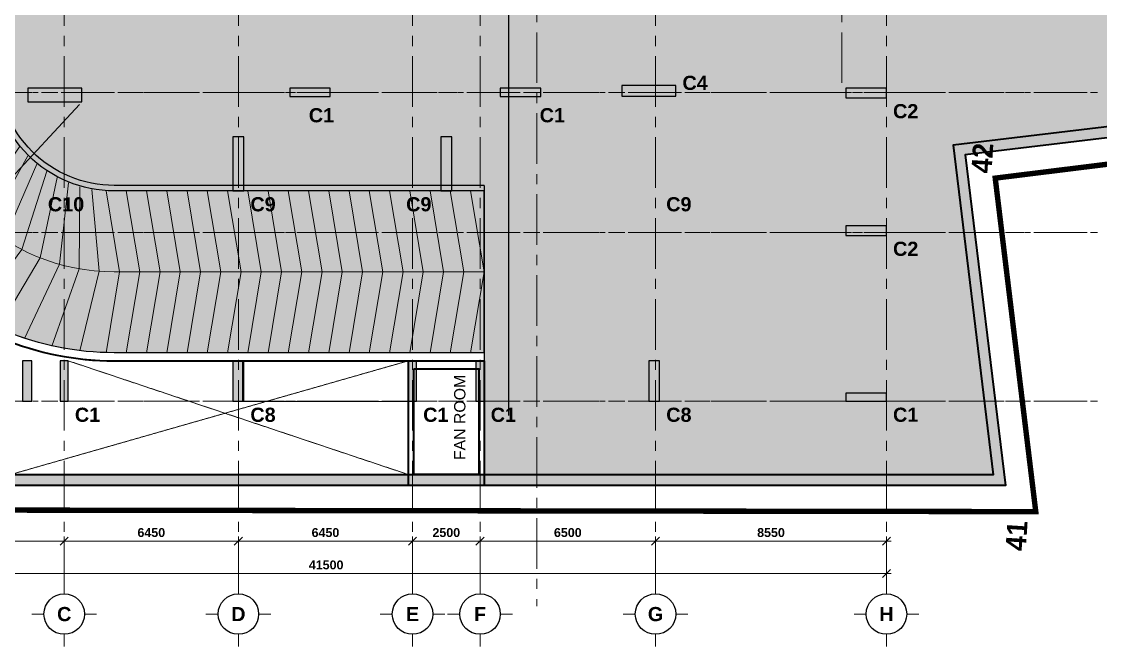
# Model space of a CAD drawing. Header units: millimetres. Extents: x -100356 to 314685, y 446 to 1273965.
# Drawn here: x 49712 to 89666, y 379976 to 403133 of the extents above; entities that cross this region are included whole.
import ezdxf
from ezdxf.enums import TextEntityAlignment as Align
from ezdxf.xclip import XClip

# ---------------------------------------------------------------- set-up
doc = ezdxf.new("R2010")
doc.units = ezdxf.units.MM
doc.header["$XCLIPFRAME"] = 2
for name, pattern in [('20180221 BF$0$b1$0$Kume - Key Plan Boundary', [16, 8, -2, 4, -2]), ('20180221 BF$0$Core - tb$0$HIDDEN', [0.375, 0.25, -0.125]), ('20180221 BF$0$DASHDOT', [1, 0.5, -0.25, 0, -0.25]), ('20180221 BF$0$HIDDEN', [0.375, 0.25, -0.125]), ('20180330-Ascent Plaza-TP-Ban ve so bo$0$20180221 BF$0$b1$0$Core - tb$0$HIDDEN', [0.375, 0.25, -0.125]), ('CENTER', [2, 1.25, -0.25, 0.25, -0.25]), ('gf$0$CENTER2', [28.575, 19.05, -3.175, 3.175, -3.175]), ('gf$0$Kume - Grid Line', [10.5, 6, -1.25, 2, -1.25])]:
    doc.linetypes.add(name, pattern=pattern)
doc.layers.get('DEFPOINTS').update_dxf_attribs({"lineweight": 13})
for name, color, linetype in [('20180221 BF$0$10', 1, 'Continuous'), ('20180221 BF$0$sohieu_diem', 2, 'Continuous'), ('20180221 BF$0$TREE', 99, 'Continuous'), ('NAM', 3, 'Continuous'), ('STR', 7, 'Continuous')]:
    doc.layers.add(name, color=color, linetype=linetype)
for name, color, linetype, lineweight in [('20180221 BF$0$@ color hatch', 7, 'Continuous', 13), ('20180221 BF$0$b1$0$A-_ANOT----_A', 7, 'Continuous', 5), ('20180221 BF$0$b1$0$A-_DETA----_ED', 7, 'Continuous', 9), ('20180221 BF$0$b1$0$A-_WALL----_H', 1, 'Continuous', 18), ('20180221 BF$0$b1$0$C-_SITEBNRY_E', 1, '20180221 BF$0$b1$0$Kume - Key Plan Boundary', 100), ('20180221 BF$0$b1$0$Core - tb$0$A.Concrete', 7, 'Continuous', 35), ('20180221 BF$0$b1$0$Core - tb$0$Hatch-wall', 251, 'Continuous', 5), ('20180221 BF$0$setback', 1, 'Continuous', 13), ('20180221 BF$0$TUONG 2', 2, 'Continuous', 25), ('20180330-Ascent Plaza-TP-Ban ve so bo$0$20180221 BF$0$b1$0$Core - tb$0$A.Thin', 8, 'Continuous', 13), ('20180330-Ascent Plaza-TP-Ban ve so bo$0$20180221 BF$0$Core - tb$0$A.Wall', 2, 'Continuous', 35), ('20180330-Ascent Plaza-TP-Ban ve so bo$0$20180221 BF$0$TEXT', 6, 'Continuous', 20), ('A.Concrete', 7, 'Continuous', 25), ('gf$0$A.Axis', 251, 'gf$0$CENTER2', 13), ('LC.HA', 250, 'Continuous', 9), ('LDIM OUT', 250, 'Continuous', 13), ('LGI', 250, 'CENTER', 9), ('luoicot', 30, 'Continuous', 13), ('TEXT', 6, 'Continuous', 20), ('Text 35', 250, 'Continuous', 15), ('TXT', 1, 'Continuous', 25)]:
    doc.layers.add(name, color=color, linetype=linetype, lineweight=lineweight)
doc.styles.add('20180221 BF$0$VAPTIMN', font='VNI-Aptima-Bold.TTF')
doc.styles.add('20180330-Ascent Plaza-TP-Ban ve so bo$0$20180221 BF$0$VnArial', font='Font - TrueType - Arial.ttf')
doc.styles.add('ARIAL', font='Font - TrueType - Arial Bold.ttf')
doc.dimstyles.new('TL 150 OUT', dxfattribs={"dimscale": 150, "dimtxt": 2.2, "dimasz": 2, "dimexe": 1.2, "dimexo": 1.5, "dimgap": 1, "dimtad": 1, "dimdec": 0, "dimdsep": 46, "dimtxsty": 'ARIAL', "dimblk": 'OBLIQUE', "dimcen": 2, "dimdle": 1.2, "dimclrd": 256, "dimclre": 256, "dimclrt": 4, "dimaunit": 1, "dimadec": 0, "dimazin": 0, "dimtfac": 1, "dimtdec": 0, "dimtix": 1, "dimtmove": 2, "dimatfit": 3, "dimfxl": 1, "dimtolj": 1, "dimtzin": 0, "dimarcsym": 0})

# ---------------------------------------------------------------- blocks, each defined once
blk = doc.blocks.new('20180221 BF$0$b1$0$Family - ___-1748564-1st Basement')
at = {"layer": '20180221 BF$0$b1$0$C-_SITEBNRY_E', "lineweight": 18}
for p, q in [((112405, 50879), (61188, 50955)), ((61188, 50955), (62689, 38597)), ((62689, 38597), (26483, 34106))]:
    blk.add_line(p, q, dxfattribs=at)
blk = doc.blocks.new('20180221 BF$0$b1$0$KUME - Cut Mark Symbol - Cut Mark-1823924-1st Basement')
at = {"layer": '20180221 BF$0$b1$0$A-_ANOT----_A'}
for p, q in [((-1.83, 0), (-0.91, 1.98)), ((0.92, -1.95), (-0.91, 1.98)), ((-15, 0), (-1.83, 0)), ((1.83, 0), (15, 0)), ((1.83, 0), (0.92, -1.95))]:
    blk.add_line(p, q, dxfattribs=at)
blk = doc.blocks.new('20180221 BF$0$hientrang')
at = {"layer": '20180221 BF$0$10', "color": 1, "linetype": 'Continuous'}
for p, q in [((-113704, 94445, 0), (-110540, 43326, 0)), ((-110540, 43326, 0), (-98301, 45606, 0)), ((-98301, 45606, 0), (-91530, 9756, 0))]:
    blk.add_line(p, q, dxfattribs=at)
at = {"layer": '20180221 BF$0$10', "color": 1}
for p, q in [((-113704, 94445, 0), (-110540, 43326, 0)), ((-110540, 43326, 0), (-98301, 45606, 0)), ((-98301, 45606, 0), (-91530, 9756, 0))]:
    blk.add_line(p, q, dxfattribs=at)
at = {"layer": '20180221 BF$0$setback', "color": 1, "linetype": '20180221 BF$0$DASHDOT', "ltscale": 200, "const_width": 200, "elevation": 0}
blk.add_lwpolyline([(-64687, 107633), (-71608, 106512), (-73129, 105984), (-73130, 105414), (-77140, 104869), (-77250, 105249), (-77680, 105219), (-77900, 105350), (-82200, 105085), (-86230, 104910), (-87270, 104902), (-90121, 104815), (-91714, 102077), (-92674, 102048), (-92312, 95898), (-95312, 95702), (-99272, 95417), (-103263, 95232), (-108843, 94729), (-111844, 94613), (-113704, 94445), (-110540, 43326), (-98301, 45606), (-91530, 9756)], dxfattribs=at)
at = {"layer": '20180221 BF$0$sohieu_diem', "color": 3, "const_width": 93.8, "elevation": 0}
for points in [[(-98348, 45606, 1), (-98254, 45606, 1)], [(-110586, 43326, 1), (-110493, 43326, 1)]]:
    blk.add_lwpolyline(points, format="xyb", close=True, dxfattribs=at)
at = {"layer": '20180221 BF$0$sohieu_diem', "color": 3, "style": '20180221 BF$0$VAPTIMN'}
for s, p in [('42', (-98151, 45756, 0)), ('41', (-112038, 43605, 0))]:
    blk.add_text(s, height=750, rotation=359.9273, dxfattribs=at).set_placement(p)
blk = doc.blocks.new('SECTION SYMBOL 2')
at = {"layer": 'TXT', "linetype": '20180221 BF$0$Core - tb$0$HIDDEN', "ltscale": 300, "const_width": 50}
blk.add_lwpolyline([(-1200, -31832), (-1200, 11798)], dxfattribs=at)
blk = doc.blocks.new('_Oblique')
at = {"color": 0, "linetype": 'ByBlock', "lineweight": -2}
blk.add_line((-0.5, -0.5), (0.5, 0.5), dxfattribs=at)
blk = doc.blocks.new('*D500')
at = {"layer": 'DEFPOINTS', "color": 0, "ltscale": 1000, "transparency": 16777216}
for p in [(-49500, 49084), (-40950, 49084), (-40950, 47584)]:
    blk.add_point(p, dxfattribs=at)
at = {"layer": 'LDIM OUT', "lineweight": -2, "ltscale": 1000, "transparency": 16777216}
for p, q in [((-49500, 48859), (-49500, 47404)), ((-40950, 48859), (-40950, 47404)), ((-49680, 47584), (-40770, 47584))]:
    blk.add_line(p, q, dxfattribs=at)
at = {"layer": 'LDIM OUT', "lineweight": -2, "ltscale": 1000, "transparency": 16777216, "xscale": 300, "yscale": 300, "zscale": 300, "rotation": 180}
blk.add_blockref('_Oblique', (-49500, 47584), dxfattribs=at)
at = {"layer": 'LDIM OUT', "lineweight": -2, "ltscale": 1000, "transparency": 16777216, "xscale": 300, "yscale": 300, "zscale": 300}
blk.add_blockref('_Oblique', (-40950, 47584), dxfattribs=at)
at = {"layer": 'LDIM OUT', "color": 4, "ltscale": 1000, "transparency": 16777216, "insert": (-45225, 47266), "char_height": 330, "attachment_point": 5, "rotation": 180, "style": 'ARIAL'}
blk.add_mtext('\\A1;8550', dxfattribs=at)
blk = doc.blocks.new('*D501')
at = {"layer": 'DEFPOINTS', "color": 0, "ltscale": 1000, "transparency": 16777216}
for p in [(-40950, 49084), (-34450, 49084), (-34450, 47584)]:
    blk.add_point(p, dxfattribs=at)
at = {"layer": 'LDIM OUT', "lineweight": -2, "ltscale": 1000, "transparency": 16777216}
for p, q in [((-40950, 48859), (-40950, 47404)), ((-34450, 48859), (-34450, 47404)), ((-41130, 47584), (-34270, 47584))]:
    blk.add_line(p, q, dxfattribs=at)
at = {"layer": 'LDIM OUT', "lineweight": -2, "ltscale": 1000, "transparency": 16777216, "xscale": 300, "yscale": 300, "zscale": 300, "rotation": 180}
blk.add_blockref('_Oblique', (-40950, 47584), dxfattribs=at)
at = {"layer": 'LDIM OUT', "lineweight": -2, "ltscale": 1000, "transparency": 16777216, "xscale": 300, "yscale": 300, "zscale": 300}
blk.add_blockref('_Oblique', (-34450, 47584), dxfattribs=at)
at = {"layer": 'LDIM OUT', "color": 4, "ltscale": 1000, "transparency": 16777216, "insert": (-37700, 47266), "char_height": 330, "attachment_point": 5, "rotation": 180, "style": 'ARIAL'}
blk.add_mtext('\\A1;6500', dxfattribs=at)
blk = doc.blocks.new('*D502')
at = {"layer": 'DEFPOINTS', "color": 0, "ltscale": 1000, "transparency": 16777216}
for p in [(-34450, 49084), (-31950, 49084), (-31950, 47584)]:
    blk.add_point(p, dxfattribs=at)
at = {"layer": 'LDIM OUT', "lineweight": -2, "ltscale": 1000, "transparency": 16777216}
for p, q in [((-34450, 48859), (-34450, 47404)), ((-31950, 48859), (-31950, 47404)), ((-34630, 47584), (-31770, 47584))]:
    blk.add_line(p, q, dxfattribs=at)
at = {"layer": 'LDIM OUT', "lineweight": -2, "ltscale": 1000, "transparency": 16777216, "xscale": 300, "yscale": 300, "zscale": 300, "rotation": 180}
blk.add_blockref('_Oblique', (-34450, 47584), dxfattribs=at)
at = {"layer": 'LDIM OUT', "lineweight": -2, "ltscale": 1000, "transparency": 16777216, "xscale": 300, "yscale": 300, "zscale": 300}
blk.add_blockref('_Oblique', (-31950, 47584), dxfattribs=at)
at = {"layer": 'LDIM OUT', "color": 4, "ltscale": 1000, "transparency": 16777216, "insert": (-33200, 47266), "char_height": 330, "attachment_point": 5, "rotation": 180, "style": 'ARIAL'}
blk.add_mtext('\\A1;2500', dxfattribs=at)
blk = doc.blocks.new('*D503')
at = {"layer": 'DEFPOINTS', "color": 0, "ltscale": 1000, "transparency": 16777216}
for p in [(-31950, 49084), (-25500, 49084), (-25500, 47584)]:
    blk.add_point(p, dxfattribs=at)
at = {"layer": 'LDIM OUT', "lineweight": -2, "ltscale": 1000, "transparency": 16777216}
for p, q in [((-31950, 48859), (-31950, 47404)), ((-25500, 48859), (-25500, 47404)), ((-32130, 47584), (-25320, 47584))]:
    blk.add_line(p, q, dxfattribs=at)
at = {"layer": 'LDIM OUT', "lineweight": -2, "ltscale": 1000, "transparency": 16777216, "xscale": 300, "yscale": 300, "zscale": 300, "rotation": 180}
blk.add_blockref('_Oblique', (-31950, 47584), dxfattribs=at)
at = {"layer": 'LDIM OUT', "lineweight": -2, "ltscale": 1000, "transparency": 16777216, "xscale": 300, "yscale": 300, "zscale": 300}
blk.add_blockref('_Oblique', (-25500, 47584), dxfattribs=at)
at = {"layer": 'LDIM OUT', "color": 4, "ltscale": 1000, "transparency": 16777216, "insert": (-28725, 47266), "char_height": 330, "attachment_point": 5, "rotation": 180, "style": 'ARIAL'}
blk.add_mtext('\\A1;6450', dxfattribs=at)
blk = doc.blocks.new('*D504')
at = {"layer": 'DEFPOINTS', "color": 0, "ltscale": 1000, "transparency": 16777216}
for p in [(-25500, 49084), (-19050, 49084), (-19050, 47584)]:
    blk.add_point(p, dxfattribs=at)
at = {"layer": 'LDIM OUT', "lineweight": -2, "ltscale": 1000, "transparency": 16777216}
for p, q in [((-25500, 48859), (-25500, 47404)), ((-19050, 48859), (-19050, 47404)), ((-25680, 47584), (-18870, 47584))]:
    blk.add_line(p, q, dxfattribs=at)
at = {"layer": 'LDIM OUT', "lineweight": -2, "ltscale": 1000, "transparency": 16777216, "xscale": 300, "yscale": 300, "zscale": 300, "rotation": 180}
blk.add_blockref('_Oblique', (-25500, 47584), dxfattribs=at)
at = {"layer": 'LDIM OUT', "lineweight": -2, "ltscale": 1000, "transparency": 16777216, "xscale": 300, "yscale": 300, "zscale": 300}
blk.add_blockref('_Oblique', (-19050, 47584), dxfattribs=at)
at = {"layer": 'LDIM OUT', "color": 4, "ltscale": 1000, "transparency": 16777216, "insert": (-22275, 47266), "char_height": 330, "attachment_point": 5, "rotation": 180, "style": 'ARIAL'}
blk.add_mtext('\\A1;6450', dxfattribs=at)
blk = doc.blocks.new('*D505')
at = {"layer": 'DEFPOINTS', "color": 0, "ltscale": 1000, "transparency": 16777216}
for p in [(-19050, 49084), (-13750, 49084), (-13750, 47584)]:
    blk.add_point(p, dxfattribs=at)
at = {"layer": 'LDIM OUT', "lineweight": -2, "ltscale": 1000, "transparency": 16777216}
for p, q in [((-19050, 48859), (-19050, 47404)), ((-13750, 48859), (-13750, 47404)), ((-19230, 47584), (-13570, 47584))]:
    blk.add_line(p, q, dxfattribs=at)
at = {"layer": 'LDIM OUT', "lineweight": -2, "ltscale": 1000, "transparency": 16777216, "xscale": 300, "yscale": 300, "zscale": 300, "rotation": 180}
blk.add_blockref('_Oblique', (-19050, 47584), dxfattribs=at)
at = {"layer": 'LDIM OUT', "lineweight": -2, "ltscale": 1000, "transparency": 16777216, "xscale": 300, "yscale": 300, "zscale": 300}
blk.add_blockref('_Oblique', (-13750, 47584), dxfattribs=at)
at = {"layer": 'LDIM OUT', "color": 4, "ltscale": 1000, "transparency": 16777216, "insert": (-16400, 47265), "char_height": 330, "attachment_point": 5, "rotation": 180, "style": 'ARIAL'}
blk.add_mtext('\\A1;5300', dxfattribs=at)
blk = doc.blocks.new('BLOCK TRUC')
for p, q in [((0, 500), (0, 800)), ((500, 0), (800, 0)), ((-800, 0), (-500, 0)), ((0, -800), (0, -500))]:
    blk.add_line(p, q)
at = {"lineweight": 25}
blk.add_circle((0, 0), 500, dxfattribs=at)
at = {"style": 'ARIAL'}
blk.add_attdef('1-2', text='', height=350, rotation=0, dxfattribs=at).set_placement((0, 0), align=Align.MIDDLE_CENTER)
blk = doc.blocks.new('*D508')
at = {"layer": 'DEFPOINTS', "color": 0, "ltscale": 1000, "transparency": 16777216}
for p in [(-49500, 49084), (-8000, 48784), (-8000, 47404)]:
    blk.add_point(p, dxfattribs=at)
at = {"layer": 'LDIM OUT', "lineweight": -2, "ltscale": 1000, "transparency": 16777216}
for p, q in [((-49680, 48784), (-7820, 48784)), ((-49500, 48859), (-49500, 48604)), ((-8000, 47629), (-8000, 48964))]:
    blk.add_line(p, q, dxfattribs=at)
at = {"layer": 'LDIM OUT', "lineweight": -2, "ltscale": 1000, "transparency": 16777216, "xscale": 300, "yscale": 300, "zscale": 300, "rotation": 180}
blk.add_blockref('_Oblique', (-49500, 48784), dxfattribs=at)
at = {"layer": 'LDIM OUT', "lineweight": -2, "ltscale": 1000, "transparency": 16777216, "xscale": 300, "yscale": 300, "zscale": 300}
blk.add_blockref('_Oblique', (-8000, 48784), dxfattribs=at)
at = {"layer": 'LDIM OUT', "color": 4, "ltscale": 1000, "transparency": 16777216, "insert": (-28750, 48466), "char_height": 330, "attachment_point": 5, "rotation": 180, "style": 'ARIAL'}
blk.add_mtext('\\A1;41500', dxfattribs=at)
blk = doc.blocks.new('*U573')
at = {"layer": '20180221 BF$0$b1$0$A-_DETA----_ED', "elevation": 0}
blk.add_lwpolyline([(500, -3000), (0, 0), (500, 3000)], dxfattribs=at)
blk = doc.blocks.new('*U574')
at = {"layer": '20180221 BF$0$TUONG 2', "color": 0, "linetype": 'ByBlock', "lineweight": -2}
for p, rotation in [((-23301, -15980, 0), 90.00000000000121), ((-23301, -16730, 0), 90.00000000000121), ((-23301, -17480, 0), 90.00000000000121), ((-23301, -18230, 0), 90.00000000000121), ((-23301, -18980, 0), 90.00000000000121), ((-23265, -19729, 0), 95.575925440273), ((-23155, -20470, 0), 101.3055033915811), ((-22972, -21197, 0), 107.0350813428893), ((-22716, -21902, 0), 112.7646592941976), ((-22392, -22578, 0), 118.4942372455057), ((-22002, -23218, 0), 124.2238151968139), ((-21550, -23816, 0), 129.9533931481221), ((-21040, -24366, 0), 135.6829710994303), ((-20479, -24863, 0), 141.4125490507385), ((-19870, -25300, 0), 147.1421270020466), ((-19221, -25675, 0), 152.8717049533548), ((-18537, -25983, 0), 158.6012829046629), ((-17826, -26221, 0), 164.3308608559709), ((-17095, -26388, 0), 170.060438807279), ((-16351, -26480, 0), 175.7900167585872), ((-15602, -26500, 0), 180), ((-14852, -26500, 0), 180), ((-14102, -26500, 0), 180), ((-13352, -26500, 0), 180), ((-12602, -26500, 0), 180), ((-11852, -26500, 0), 180), ((-11102, -26500, 0), 180), ((-10352, -26500, 0), 180), ((-9602, -26500, 0), 180), ((-8852, -26500, 0), 180), ((-8102, -26500, 0), 180), ((-7352, -26500, 0), 180), ((-6602, -26500, 0), 180), ((-5852, -26500, 0), 180), ((-5102, -26500, 0), 180), ((-4352, -26500, 0), 180), ((-3602, -26500, 0), 180), ((-2852, -26500, 0), 180), ((-2102, -26500, 0), 180)]:
    blk.add_blockref('*U573', p, dxfattribs=dict(at, rotation=rotation))
blk = doc.blocks.new('ramp')
at = {"layer": '20180221 BF$0$b1$0$A-_DETA----_ED', "elevation": 0}
blk.add_lwpolyline([(-2102, -26500), (-15801, -26500, -0.414214), (-23301, -19000), (-23301, -15277)], format="xyb", dxfattribs=at)
at = {"layer": '20180221 BF$0$TUONG 2', "ltscale": 0.5, "elevation": 0}
for points in [[(-26601, -15266), (-20101, -15266)], [(-2102, -23300), (-2100, -29800)]]:
    blk.add_lwpolyline(points, dxfattribs=at)
for points in [[(-2102, -29500), (-15801, -29500, -0.414214), (-26301, -19000), (-26301, -15266)], [(-2102, -23500), (-15801, -23500, -0.414214), (-20301, -19000), (-20301, -15277)], [(-2102, -23300), (-15801, -23300, -0.414214), (-20101, -19000), (-20101, -15277)]]:
    blk.add_lwpolyline(points, format="xyb", dxfattribs=at)
at = {"layer": '20180221 BF$0$TUONG 2'}
blk.add_blockref('*U574', (0, 0), dxfattribs=at)
blk = doc.blocks.new('X-GRID')
at = {"layer": 'LGI', "ltscale": 1500}
for p, q in [((-36550, -7272.6), (-36550, 49990.7)), ((-49500, 49486.8), (-49500, -7272.6)), ((-40950, 49486.8), (-40950, -7272.6)), ((-34450, 49486.8), (-34450, -7272.6)), ((-31950, 49486.8), (-31950, -7272.6)), ((-25500, 49486.8), (-25500, -7272.6)), ((-19050, 49486.8), (-19050, -7272.6)), ((5008.8, 42400), (-57318.6, 42400)), ((5008.8, 36150), (-57318.6, 36150)), ((5008.8, 30950), (-57318.6, 30950)), ((-47850, -7272.6), (-47850, 30850))]:
    blk.add_line(p, q, dxfattribs=at)
at = {"xscale": 1.5, "yscale": 1.5, "zscale": 1.5, "rotation": 180}
for p, values in [((-49500, 50284), {'1-2': 'H'}), ((-40950, 50284), {'1-2': 'G'}), ((-34450, 50284), {'1-2': 'F'}), ((-31950, 50284), {'1-2': 'E'}), ((-25500, 50284), {'1-2': 'D'}), ((-19050, 50284), {'1-2': 'C'})]:
    blk.add_blockref('BLOCK TRUC', p, dxfattribs=at).add_auto_attribs(values)
at = {"layer": 'LDIM OUT', "ltscale": 1000}
for base, p1, p2, picture, middle in [((-40950, 47584), (-49500, 49084), (-40950, 49084), '*D500', (-45225, 47265.5)), ((-8000, 48784), (-49500, 49084), (-8000, 47404), '*D508', (-28750, 48465.5)), ((-34450, 47584), (-40950, 49084), (-34450, 49084), '*D501', (-37700, 47265.5)), ((-31950, 47584), (-34450, 49084), (-31950, 49084), '*D502', (-33200, 47265.5)), ((-25500, 47584), (-31950, 49084), (-25500, 49084), '*D503', (-28725, 47265.5)), ((-19050, 47584), (-25500, 49084), (-19050, 49084), '*D504', (-22275, 47265.5)), ((-13750, 47584), (-19050, 49084), (-13750, 49084), '*D505', (-16400, 47265.4))]:
    dim = blk.add_linear_dim(base=base, p1=p1, p2=p2, dimstyle='TL 150 OUT', override={"dimtad": 4}, dxfattribs=at)
    dim.commit()
    dim.dimension.update_dxf_attribs({"geometry": picture, "text_midpoint": middle})
blk = doc.blocks.new('A$C60262ED2')
at = {"layer": 'LC.HA'}
h = blk.add_hatch(color=256, dxfattribs=at)
h.dxf.hatch_style = 1
h.paths.add_polyline_path([(49110, 20387), (49110, 20784), (47110, 20784), (47110, 20387)])
h = blk.add_hatch(color=256, dxfattribs=at)
h.dxf.hatch_style = 1
h.paths.add_polyline_path([(27108, 20188), (27108, 20688), (25108, 20688), (25108, 20188)])
h = blk.add_hatch(color=256, dxfattribs=at)
h.dxf.hatch_style = 1
h.paths.add_polyline_path([(36309, 20384), (36309, 20684), (34809, 20684), (34809, 20384)])
h = blk.add_hatch(color=256, dxfattribs=at)
h.dxf.hatch_style = 1
h.paths.add_polyline_path([(44109, 20384), (44109, 20684), (42609, 20684), (42609, 20384)])
h = blk.add_hatch(color=256, dxfattribs=at)
h.dxf.hatch_style = 1
h.paths.add_polyline_path([(56909, 20334), (56909, 20684), (55409, 20684), (55409, 20334)])
h = blk.add_hatch(color=256, dxfattribs=at)
h.dxf.hatch_style = 1
h.paths.add_polyline_path([(33109, 18884), (32709, 18884), (32709, 16884), (33109, 16884)])
h = blk.add_hatch(color=256, dxfattribs=at)
h.dxf.hatch_style = 1
h.paths.add_polyline_path([(40809, 18884), (40409, 18884), (40409, 16884), (40809, 16884)])
h = blk.add_hatch(color=256, dxfattribs=at)
h.dxf.hatch_style = 1
h.paths.add_polyline_path([(56909, 15234), (56909, 15584), (55409, 15584), (55409, 15234)])
h = blk.add_hatch(color=256, dxfattribs=at)
h.dxf.hatch_style = 1
h.paths.add_polyline_path([(25259, 10584), (24909, 10584), (24909, 9084), (25259, 9084)])
h = blk.add_hatch(color=256, dxfattribs=at)
h.dxf.hatch_style = 1
h.paths.add_polyline_path([(26609, 10584), (26309, 10584), (26309, 9084), (26609, 9084)])
h = blk.add_hatch(color=256, dxfattribs=at)
h.dxf.hatch_style = 1
h.paths.add_polyline_path([(33107, 10584), (32707, 10584), (32707, 9084), (33107, 9084)])
h = blk.add_hatch(color=256, dxfattribs=at)
h.dxf.hatch_style = 1
h.paths.add_polyline_path([(39507, 10584), (39207, 10584), (39207, 9084), (39507, 9084)])
h = blk.add_hatch(color=256, dxfattribs=at)
h.dxf.hatch_style = 1
h.paths.add_polyline_path([(42009, 10584), (41709, 10584), (41709, 9084), (42009, 9084)])
h = blk.add_hatch(color=256, dxfattribs=at)
h.dxf.hatch_style = 1
h.paths.add_polyline_path([(48509, 10584), (48109, 10584), (48109, 9084), (48509, 9084)])
h = blk.add_hatch(color=256, dxfattribs=at)
h.dxf.hatch_style = 1
h.paths.add_polyline_path([(56909, 9084), (56909, 9384), (55409, 9384), (55409, 9084)])
at = {"layer": 'STR', "ltscale": 1000, "elevation": 0}
for points in [[(49110, 20387), (49110, 20784), (47110, 20784), (47110, 20387)], [(27108, 20188), (27108, 20688), (25108, 20688), (25108, 20188)], [(36309, 20384), (36309, 20684), (34809, 20684), (34809, 20384)], [(44109, 20384), (44109, 20684), (42609, 20684), (42609, 20384)], [(56909, 20334), (56909, 20684), (55409, 20684), (55409, 20334)], [(33109, 18884), (32709, 18884), (32709, 16884), (33109, 16884)], [(40809, 18884), (40409, 18884), (40409, 16884), (40809, 16884)], [(56909, 15234), (56909, 15584), (55409, 15584), (55409, 15234)], [(25259, 10584), (24909, 10584), (24909, 9084), (25259, 9084)], [(26609, 10584), (26309, 10584), (26309, 9084), (26609, 9084)], [(33107, 10584), (32707, 10584), (32707, 9084), (33107, 9084)], [(39507, 10584), (39207, 10584), (39207, 9084), (39507, 9084)], [(42009, 10584), (41709, 10584), (41709, 9084), (42009, 9084)], [(48509, 10584), (48109, 10584), (48109, 9084), (48509, 9084)], [(56909, 9084), (56909, 9384), (55409, 9384), (55409, 9084)]]:
    blk.add_lwpolyline(points, close=True, dxfattribs=at)
at = {"rotation": 180}
blk.add_blockref('X-GRID', (7409, 51484, 0), dxfattribs=at)
at = {"layer": 'Text 35', "ltscale": 1000, "style": 'ARIAL'}
for s, p in [('C4', (49354, 20623, 0)), ('C2', (57154, 19574, 0)), ('C1', (35517, 19423, 0)), ('C1', (44067, 19423, 0)), ('C10', (25854, 16124, 0)), ('C9', (33354, 16124, 0)), ('C9', (39122, 16124, 0)), ('C9', (48754, 16124, 0)), ('C2', (57154, 14473, 0)), ('C1', (26854, 8323, 0)), ('C8', (33352, 8323, 0)), ('C1', (39752, 8323, 0)), ('C1', (42254, 8323, 0)), ('C8', (48754, 8323, 0)), ('C1', (57154, 8324, 0))]:
    blk.add_text(s, height=525, dxfattribs=at).set_placement(p)
blk = doc.blocks.new('column')
at = {"layer": 'luoicot', "ltscale": 0.5}
blk.add_blockref('A$C60262ED2', (-47109, -40384, 0), dxfattribs=at)

msp = doc.modelspace()

# ---------------------------------------------------------------- hatches: boundary and pattern name
at = {"layer": '20180221 BF$0$b1$0$A-_WALL----_H'}
h = msp.add_hatch(color=250, dxfattribs=at)
h.paths.add_polyline_path([(29140.7, 434512.1), (83338.5, 434512.1), (84916, 423396.9), (115531.1, 430750.7), (117417.3, 424894.4), (137970.3, 431513.9), (139564.1, 426065.1), (145578.1, 405504.6), (84657.1, 398198), (86145.9, 385941.2), (37240.4, 385941.2), (37240.4, 407541.7), (31526.6, 407541.7), (29140.7, 409140.4)])
h.paths.add_polyline_path([(29540.7, 434112.1), (82991.2, 434112.1), (84581.7, 422905.2), (115264.1, 430275.2), (117159.2, 424391), (137701.8, 431007.1), (139180.2, 425952.8), (145061.6, 405845.5), (84211.7, 398547.4), (85694.4, 386341.2), (37640.4, 386341.2), (37640.4, 407941.7), (31648.3, 407941.7), (29540.7, 409353.9)], flags=16)
at = {"layer": 'NAM', "ltscale": 0.5}
h = msp.add_hatch(color=252, dxfattribs=at)
h.dxf.hatch_style = 1
edge = h.paths.add_edge_path()
edge.add_line((36240.7, 434112.1), (36240.7, 431459.6))
edge.add_line((36240.7, 431459.6), (42390.8, 431459.6))
edge.add_line((42390.8, 431459.6), (42390.8, 405094.2))
edge.add_line((42390.8, 405094.2), (42640, 405094.2))
edge.add_line((42640, 405094.2), (42640, 401359.6))
edge.add_arc((53140, 401359.6), 10500, 180, 270)
edge.add_line((53140, 390859.6), (66839, 390859.6))
edge.add_line((66839, 390859.6), (66839, 386341.2))
edge.add_line((66839, 386341.2), (85694.4, 386341.2))
edge.add_line((85694.4, 386341.2), (84211.7, 398547.4))
edge.add_line((84211.7, 398547.4), (136577.3, 404827.9))
edge.add_line((136577.3, 404827.9), (134545.8, 421787.7))
edge.add_line((134545.8, 421787.7), (126157.9, 420786.1))
edge.add_line((126157.9, 420786.1), (125778.7, 423952.2))
edge.add_line((125778.7, 423952.2), (131668.8, 426068.3))
edge.add_line((131668.8, 426068.3), (133999.6, 426347.5))
edge.add_line((133999.6, 426347.5), (133601.9, 429667.8))
edge.add_line((133601.9, 429667.8), (133596.4, 429684.9))
edge.add_line((133596.4, 429684.9), (117159.2, 424391))
edge.add_line((117159.2, 424391), (115264.1, 430275.2))
edge.add_line((115264.1, 430275.2), (84581.7, 422905.2))
edge.add_line((84581.7, 422905.2), (82991.2, 434112.1))
edge.add_line((82991.2, 434112.1), (79040.8, 434112.1))
edge.add_line((79040.8, 434112.1), (79040.8, 429956.5))
edge.add_line((79040.8, 429956.5), (72890.9, 429956.5))
edge.add_line((72890.9, 429956.5), (72890.9, 434112.1))
edge.add_line((72890.9, 434112.1), (36240.7, 434112.1))
h.paths.add_polyline_path([(106186.2, 417046.3), (105230.3, 424991.7), (110701.8, 426421.3), (112252.9, 425473.6), (113166.9, 417887.4)], flags=16)
h.paths.add_polyline_path([(63470.8, 404138.4), (68944.4, 404138.4), (68944.4, 409176.7), (71340.8, 409176.7), (71340.8, 420359.7), (66243, 420359.6), (66243, 417959.6), (63473.1, 417959.6), (63473.1, 417759.6)], flags=16)

# ---------------------------------------------------------------- linework, layer by layer
at = {"ltscale": 0.5, "elevation": 0}
for points in [[(64039, 389053.6), (64039, 386338.1)], [(64239, 389053.6), (64239, 386338.1)], [(66641, 389056.5), (66641, 386338.1)], [(66841, 389056.5), (66841, 386338.1)]]:
    msp.add_lwpolyline(points, dxfattribs=at)
at = {"layer": '20180221 BF$0$@ color hatch', "color": 7, "linetype": '20180221 BF$0$HIDDEN', "ltscale": 1000, "const_width": 30, "elevation": 0}
msp.add_lwpolyline([(115264.1, 430275.2), (84581.7, 422905.2), (82991.2, 434112.1), (79040.8, 434112.1), (79040.8, 429956.5), (72890.9, 429956.5), (72890.9, 434112.1), (36240.7, 434112.1), (36240.7, 431459.6), (42390.8, 431459.6), (42390.8, 405094.2), (42640, 405094.2), (42640, 401359.6, 0.4142136), (53140, 390859.6), (66839, 390859.6), (66839, 386341.2), (85694.4, 386341.2), (84211.7, 398547.4), (136577.3, 404827.9)], format="xyb", dxfattribs=at)
msp.add_lwpolyline([(37640.3, 404888.6), (42340, 404888.6), (42343.7, 401348.5, 0.4057998), (52843.7, 390563.8), (52843.7, 390556.7), (64039, 390556.7), (64039, 386344.2), (37640.3, 386344.2)], format="xyb", close=True, dxfattribs=at)
at = {"layer": '20180221 BF$0$b1$0$Core - tb$0$A.Concrete', "elevation": 0}
for points in [[(29140.7, 434512.1), (83338.5, 434512.1), (84916, 423396.9), (115531.1, 430750.7), (117417.3, 424894.4), (137970.3, 431513.9), (139564.1, 426065.1), (145578.1, 405504.6), (84657.1, 398198), (86145.9, 385941.2), (37240.4, 385941.2), (37240.4, 407541.7), (31526.6, 407541.7), (29140.7, 409140.4)], [(29540.7, 434112.1), (82991.2, 434112.1), (84581.7, 422905.2), (115264.1, 430275.2), (117159.2, 424391), (137701.8, 431007.1), (139180.2, 425952.8), (145061.6, 405845.5), (84211.7, 398547.4), (85694.4, 386341.2), (37640.4, 386341.2), (37640.4, 407941.7), (31648.3, 407941.7), (29540.7, 409353.9)]]:
    msp.add_lwpolyline(points, close=True, dxfattribs=at)
at = {"layer": '20180221 BF$0$b1$0$Core - tb$0$Hatch-wall', "ltscale": 0.5, "elevation": 0}
msp.add_lwpolyline([(57889, 390556.7), (64039, 390556.7), (64039, 389056.7), (57889, 389056.7)], close=True, dxfattribs=at)
at = {"layer": '20180221 BF$0$TUONG 2', "ltscale": 0.5, "elevation": 0}
msp.add_lwpolyline([(66839, 390859.6), (66839, 396859.6)], dxfattribs=at)
at = {"layer": '20180330-Ascent Plaza-TP-Ban ve so bo$0$20180221 BF$0$b1$0$Core - tb$0$A.Thin', "linetype": '20180330-Ascent Plaza-TP-Ban ve so bo$0$20180221 BF$0$b1$0$Core - tb$0$HIDDEN', "ltscale": 100, "elevation": 0}
for points in [[(49278.6, 386338.1), (64035.3, 390559.8)], [(51440.8, 390559.7), (64039, 386344.2)]]:
    msp.add_lwpolyline(points, dxfattribs=at)
at = {"layer": '20180330-Ascent Plaza-TP-Ban ve so bo$0$20180221 BF$0$Core - tb$0$A.Wall', "ltscale": 0.5, "elevation": 0}
msp.add_lwpolyline([(42340, 405094.2), (42340, 401359.6, 0.4142136), (53140, 390559.6), (66839, 390559.6)], format="xyb", dxfattribs=at)
for points in [[(64035.3, 390559.8), (66841, 390559.8), (66841, 385944.2), (64035.3, 385944.2)], [(64235.3, 390259.6), (66641, 390259.6), (66641, 386344.2), (64235.3, 386344.2)]]:
    msp.add_lwpolyline(points, close=True, dxfattribs=at)
at = {"layer": 'gf$0$A.Axis', "linetype": 'gf$0$Kume - Grid Line', "lineweight": 9, "ltscale": 100}
for p, q in [((26299.5, 400509.6, 0), (89559.5, 400509.6, 0)), ((26299.5, 395309.6, 0), (89559.5, 395309.6, 0)), ((26299.5, 389059.6, 0), (89559.5, 389059.6, 0))]:
    msp.add_line(p, q, dxfattribs=at)

# ---------------------------------------------------------------- block references
at = {"layer": '20180221 BF$0$b1$0$A-_ANOT----_A', "xscale": 300, "yscale": 300, "zscale": 300, "rotation": 227.0869114460696}
msp.add_blockref('20180221 BF$0$b1$0$KUME - Cut Mark Symbol - Cut Mark-1823924-1st Basement', (48798.4, 396767.2, 0), dxfattribs=at)
at = {"layer": '20180221 BF$0$b1$0$C-_SITEBNRY_E', "lineweight": 18, "rotation": 180}
msp.add_blockref('20180221 BF$0$b1$0$Family - ___-1748564-1st Basement', (148459.1, 435926.7, 0), dxfattribs=at)
at = {"layer": '20180221 BF$0$TREE'}
ref = msp.add_blockref('20180221 BF$0$hientrang', (137502.3, 492549.7, 0), dxfattribs=dict(at, rotation=86.37342821610302))
XClip(ref).set_block_clipping_path([(-133148.1755428242, 112075.9558377523), (-124131.7889780848, -30182.5877385634), (-23551.8986045148, -23807.8059542924), (-32568.2851692542, 118450.7376220233)])
at = {"layer": '20180221 BF$0$TUONG 2'}
msp.add_blockref('ramp', (68940.8, 420359.7, 0), dxfattribs=at)
at = {"layer": 'A.Concrete'}
msp.add_blockref('column', (71940.6, 420359.6, 0), dxfattribs=at)
at = {"layer": 'TEXT'}
msp.add_blockref('SECTION SYMBOL 2', (68955.4, 420356.6, 0), dxfattribs=at)

# ---------------------------------------------------------------- texts
at = {"layer": '20180330-Ascent Plaza-TP-Ban ve so bo$0$20180221 BF$0$TEXT', "insert": (65729.9, 388460.9, 0), "char_height": 420, "width": 10564.245, "attachment_point": 2, "rotation": 90, "line_spacing_factor": 0.941778, "style": '20180330-Ascent Plaza-TP-Ban ve so bo$0$20180221 BF$0$VnArial'}
msp.add_mtext('FAN ROOM', dxfattribs=at)

doc.saveas('drawing.dxf')
